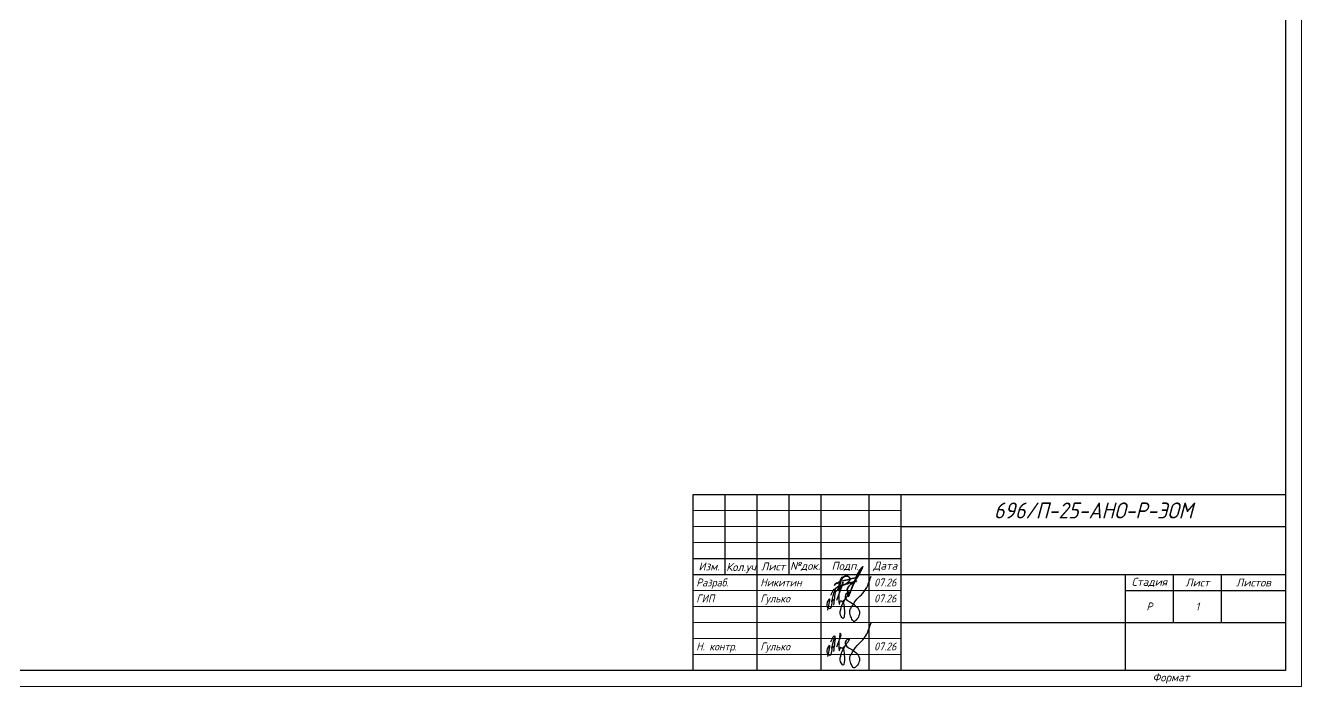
# Model space of a CAD drawing. Header units: millimetres. Extents: x -32 to 417638015, y -35 to 175284279.
# Drawn here: x 417191673 to 417231518, y 175200179 to 175220833 of the extents above; entities that cross this region are included whole.
import ezdxf
from ezdxf.enums import TextEntityAlignment as Align

# ---------------------------------------------------------------- set-up
doc = ezdxf.new("R2010")
doc.units = ezdxf.units.MM
doc.layers.add('RAMKA', color=7, linetype='Continuous')
doc.layers.add('Подписи', color=7, linetype='Continuous', lineweight=9, true_color=0x312af4)
doc.layers.add('ПП_Оформление_подписи_ГИП_Гулько', color=5, linetype='Continuous', lineweight=30)
doc.layers.add('ПП_Оформление_подписи_Разраб_ЭОМ_Никитин', color=5, linetype='Continuous', lineweight=30)
doc.styles.add('RAMKA', font='isocpeur.ttf', dxfattribs={"oblique": 15, "height": 5})
doc.styles.get("Standard").update_dxf_attribs({"font": 'arial.ttf'})

# ---------------------------------------------------------------- blocks, each defined once
blk = doc.blocks.new('A$Cb06f03d6')
at = {"layer": 'ПП_Оформление_подписи_ГИП_Гулько'}
blk.add_line((-125812, 86151), (-99010, 105567), dxfattribs=at)
for points in [[(48334, 37486), (96196, 107493), (144753, 156012), (214812, 300877)], [(-153665, 12505), (-142841, 105790), (-159754, 76722), (-152989, 32784), (-137429, 26024), (-117811, 71315), (-98869, 164600), (-92504, 179742), (-92297, 176756)], [(-128360, 138738), (-93552, 187518), (-92504, 179742), (-97797, 114560), (-104164, 55600)], [(-75533, 97324), (-42210, 189000), (-42210, 208026), (-48269, 212783), (-52164, 202837), (-57357, 65757), (-56924, 62730), (-40479, 94297), (-32257, 83054), (-17543, 96459), (-18408, 94730), (-18706, 73957), (-12202, 5501), (-23909, -59489), (-44288, -31326), (-39549, 31070), (-17839, 86088), (28122, 165376), (-2229, 141546), (2107, 106452), (39396, 79590), (85790, 47095), (115708, 735), (107904, -44757), (87958, -72486), (68013, -84185), (56306, -72920)], [(56306, -72920), (39460, -35096), (34790, 9574), (48334, 37486)]]:
    blk.add_spline(points, degree=3, dxfattribs=at)
blk = doc.blocks.new('Никитин И.В. подпись')
at = {"color": 5, "lineweight": 35}
for points in [[(0, 0), (602, -1724), (2007, -2407), (3934, -2407), (6143, -802), (8311, 442), (9997, 1445), (11403, 2529), (12527, 3050), (13611, 2408), (15217, 2408), (17425, 3331), (19794, 4575), (21240, 5378), (22324, 5378), (23207, 3893), (23207, 3291), (28419, 5040), (34273, 8632), (43207, 17047), (50303, 27442), (55952, 36883), (62532, 48513), (67769, 59084), (72802, 69346), (75472, 74169), (78039, 81045), (79261, 83531), (75163, 79486), (71013, 74068), (65109, 66390), (62179, 61575), (59008, 56240), (56180, 50874), (51628, 41792), (48349, 33799), (44744, 25479), (41658, 16928), (38577, 9394), (35036, 222), (29326, -12715), (25523, -22346), (22704, -29814), (19481, -38250), (16561, -44005), (15820, -46019), (12174, -57338), (9438, -62595), (8070, -62595), (6749, -61249), (5999, -57223), (5999, -43279), (5999, -38153), (2629, -32924), (1836, -31590), (3630, -26797), (4762, -24498), (7660, -18166), (10828, -13721), (13524, -9949), (15882, -7592), (19252, -5100), (27677, -49), (35068, 4388), (40499, 7484), (49708, 13124)], [(-61141, -9119), (-56920, -4180), (-51478, 315), (-48257, 3367), (-47749, 4833), (-47749, 2430), (-47421, 1774), (-46569, 1403), (-45257, 1403), (-44361, 1818), (-40252, 5103), (-35357, 8946), (-30113, 14561), (-27569, 17068), (-25591, 20069), (-22835, 23741), (-21480, 28085), (-21480, 30147), (-22085, 30681), (-22903, 30681), (-23259, 30681), (-24184, 29614), (-24682, 28619), (-26710, 25099), (-28240, 21473), (-30339, 16283), (-33957, 4766), (-36631, -4274), (-38624, -14132), (-40786, -23569), (-44096, -30947), (-47059, -34122), (-49096, -35520), (-51630, -36412), (-54343, -36412), (-56664, -35591), (-58342, -34485), (-59056, -32345), (-58627, -29384), (-57235, -27351), (-53201, -23427), (-49774, -20822), (-44738, -17276), (-40454, -15564), (-37848, -14280), (-31137, -12104), (-25293, -10424), (-13570, -7108), (-5634, -3792), (1195, 873), (6533, 4946), (12124, 11398), (15268, 17253), (16169, 22480), (15268, 27238), (13103, 30122), (9749, 32825), (5774, 35220), (2203, 36625), (-4037, 36625), (-7969, 35904), (-13812, 33165), (-18538, 29849), (-21618, 25620), (-26152, 18460), (-28224, 13858), (-30608, 6833), (-31764, 2065), (-32434, -877), (-32817, -2860), (-33290, -5472), (-33874, -9228), (-35328, -17258), (-39288, -34300), (-34394, -13004)], [(-28077, -24913), (-17323, 8593)], [(-20379, 13407), (42726, 27296)], [(-12124, -2986), (-13038, -5766), (-12685, -6817), (-12402, -6759)]]:
    blk.add_spline(points, degree=3, dxfattribs=at)
blk = doc.blocks.new('*U1110')
at = {"lineweight": 30, "transparency": 33554687}
for p, q in [((999, 5), (999, 60)), ((999, 60), (1184, 60)), ((1009, 35), (1009, 60)), ((1019, 5), (1019, 60)), ((1029, 35), (1029, 60)), ((1039, 5), (1039, 60)), ((1054, 5), (1054, 60)), ((1064, 5), (1064, 60)), ((1064, 50), (1184, 50)), ((999, 40), (1064, 40)), ((999, 35), (1064, 35)), ((1064, 35), (1184, 35)), ((1134, 20), (1134, 35)), ((1149, 20), (1149, 35)), ((1164, 20), (1164, 35)), ((1134, 30), (1184, 30)), ((1064, 20), (1184, 20)), ((1134, 5), (1134, 20))]:
    blk.add_line(p, q, dxfattribs=at)
at = {"lineweight": 20, "transparency": 33554687}
for p, q in [((999, 55), (1064, 55)), ((999, 50), (1064, 50)), ((999, 45), (1064, 45)), ((999, 30), (1064, 30)), ((999, 25), (1064, 25)), ((999, 20), (1064, 20)), ((999, 15), (1064, 15)), ((999, 10), (1064, 10))]:
    blk.add_line(p, q, dxfattribs=at)
at = {"lineweight": 5, "transparency": 33554687}
blk.add_lwpolyline([(0, 0), (0, 841), (1189, 841), (1189, 0)], close=True, dxfattribs=at)
at = {"lineweight": 30, "transparency": 33554687}
blk.add_lwpolyline([(20, 5), (20, 836), (1184, 836), (1184, 5)], close=True, dxfattribs=at)
at = {"layer": 'Подписи', "transparency": 33554687, "xscale": 3.662109375000001e-05, "yscale": 3.662109375000001e-05, "zscale": 3.662109375000001e-05}
blk.add_blockref('A$Cb06f03d6', (1046.71, 23.41), dxfattribs=at)
at = {"layer": 'ПП_Оформление_подписи_ГИП_Гулько', "transparency": 33554687, "xscale": 3.662109375000001e-05, "yscale": 3.662109375000001e-05, "zscale": 3.662109375000001e-05}
blk.add_blockref('A$Cb06f03d6', (1046.71, 8.87), dxfattribs=at)
at = {"layer": 'ПП_Оформление_подписи_Разраб_ЭОМ_Никитин', "transparency": 33554687, "xscale": 6.346291230164351e-05, "yscale": 6.346291230164351e-05, "zscale": 6.346291230164351e-05}
blk.add_blockref('Никитин И.В. подпись', (1046.98, 32.19), dxfattribs=at)
at = {"transparency": 33554687, "char_height": 2.5, "style": 'RAMKA'}
for s, insert, width, attachment_point in [('Изм.', (1004, 37.5), 10, 5), ('Кол.уч', (1014, 37), 10, 5), ('Лист', (1024, 37.5), 10, 5), ('№док.', (1034, 37.5), 10, 5), ('Подп.', (1046.5, 37.5), 15, 5), ('Дата', (1059, 37.5), 10, 5), ('Стадия', (1141.5, 32.5), 15, 5), ('Лист', (1156.5, 32.5), 15, 5), ('Листов', (1174, 32.5), 20, 5), ('Формат  ', (1154, 2.5), 95, 6)]:
    blk.add_mtext(s, dxfattribs=dict(at, insert=insert, width=width, attachment_point=attachment_point))
at = {"transparency": 33554687, "style": 'RAMKA', "oblique": 15, "width": 0.9}
for tag, height, p in [('СТРАНИЦА', 0.00025, (1184, 836)), ('ДАТА1', 2.5, (1059, 32.5)), ('ДАТА2', 2.5, (1059, 27.5)), ('СТАДИЯ', 2.5, (1141.5, 25)), ('ЛИСТ', 2.5, (1156.5, 25)), ('ЛИСТОВ', 2.5, (1174, 25)), ('ДАТА3', 2.5, (1059, 22.5)), ('ДАТА4', 2.5, (1059, 17.5)), ('ДАТА5', 2.5, (1059, 12.5)), ('ДАТА6', 2.5, (1059, 7.5))]:
    blk.add_attdef(tag, text='', height=height, dxfattribs=at).set_placement(p, align=Align.MIDDLE_CENTER)
at = {"transparency": 33554687, "style": 'RAMKA', "oblique": 15, "width": 0.9, "flags": 8}
blk.add_attdef('ШИФР', text='', height=5, dxfattribs=at).set_placement((1124, 55), align=Align.MIDDLE_CENTER)
at = {"transparency": 33554687, "style": 'RAMKA', "oblique": 15, "width": 0.9}
for tag, p in [('ДОЛЖНОСТЬ1', (1000, 32.5)), ('ФИО1', (1020, 32.5)), ('ДОЛЖНОСТЬ2', (1000, 27.5)), ('ФИО2', (1020, 27.5)), ('ДОЛЖНОСТЬ3', (1000, 22.5)), ('ФИО3', (1020, 22.5)), ('ДОЛЖНОСТЬ4', (1000, 17.5)), ('ФИО4', (1020, 17.5)), ('ДОЛЖНОСТЬ5', (1000, 12.5)), ('ФИО5', (1020, 12.5)), ('ДОЛЖНОСТЬ6', (1000, 7.5)), ('ФИО6', (1020, 7.5))]:
    blk.add_attdef(tag, text='', height=2.5, dxfattribs=at).set_placement(p, align=Align.MIDDLE_LEFT)
at = {"lineweight": 5, "transparency": 33554687, "oblique": 15, "width": 0.9}
for tag, flags, p in [('КОМПАНИЯ', 150, (1159, 12.5)), ('НАИМЕНОВАНИЕ', 128, (1099, 12.5)), ('КОМПЛЕКТ', 170, (1099, 27.5))]:
    blk.add_attdef(tag, text='', height=2.5, dxfattribs=dict(at, flags=flags)).set_placement(p, align=Align.MIDDLE_CENTER)
at = {"lineweight": 9, "transparency": 33554687, "oblique": 15, "width": 0.9, "flags": 26}
blk.add_attdef('ОБЪЕКТ', text='', height=2.5, dxfattribs=at).set_placement((1124, 42.5), align=Align.MIDDLE_CENTER)
at = {"transparency": 33554687, "style": 'RAMKA', "oblique": 15, "width": 0.9, "flags": 8}
blk.add_attdef('ФОРМАТЛИСТА', text='', height=2.5, dxfattribs=at).set_placement((1155, 2.5), align=Align.MIDDLE_LEFT)

msp = doc.modelspace()

# ---------------------------------------------------------------- block references
at = {"layer": 'RAMKA', "transparency": 33554687}
ref = msp.add_blockref('*U1110', (417112618, 175200179), dxfattribs=dict(at, xscale=100, yscale=100, zscale=100))
ref.add_attrib('ШИФР', '696/П-25-АНО-Р-ЭОМ', dxfattribs={"layer": '0', "transparency": 33554687, "height": 500, "style": 'RAMKA', "oblique": 15, "width": 0.9}).set_placement((417225018, 175205679), align=Align.MIDDLE_CENTER)
ref.add_attrib('СТАДИЯ', 'Р', dxfattribs={"layer": '0', "transparency": 33554687, "height": 250, "style": 'RAMKA', "oblique": 15, "width": 0.9}).set_placement((417226768, 175202679), align=Align.MIDDLE_CENTER)
ref.add_attrib('ЛИСТ', '1', dxfattribs={"layer": '0', "transparency": 33554687, "height": 250, "style": 'RAMKA', "oblique": 15, "width": 0.9}).set_placement((417228268, 175202679), align=Align.MIDDLE_CENTER)
ref.add_attrib('ДОЛЖНОСТЬ1', 'Разраб.', dxfattribs={"layer": '0', "transparency": 33554687, "height": 250, "style": 'RAMKA', "oblique": 15, "width": 0.9}).set_placement((417212618, 175203429), align=Align.MIDDLE_LEFT)
ref.add_attrib('ДОЛЖНОСТЬ2', 'ГИП', dxfattribs={"layer": '0', "transparency": 33554687, "height": 250, "style": 'RAMKA', "oblique": 15, "width": 0.9}).set_placement((417212618, 175202929), align=Align.MIDDLE_LEFT)
ref.add_attrib('ДОЛЖНОСТЬ5', 'Н. контр.', dxfattribs={"layer": '0', "transparency": 33554687, "height": 250, "style": 'RAMKA', "oblique": 15, "width": 0.9}).set_placement((417212618, 175201429), align=Align.MIDDLE_LEFT)
ref.add_attrib('ФИО1', 'Никитин', dxfattribs={"layer": '0', "transparency": 33554687, "height": 250, "style": 'RAMKA', "oblique": 15, "width": 0.9}).set_placement((417214618, 175203429), align=Align.MIDDLE_LEFT)
ref.add_attrib('ФИО2', 'Гулько', dxfattribs={"layer": '0', "transparency": 33554687, "height": 250, "style": 'RAMKA', "oblique": 15, "width": 0.9}).set_placement((417214618, 175202929), align=Align.MIDDLE_LEFT)
ref.add_attrib('ФИО5', 'Гулько', dxfattribs={"layer": '0', "transparency": 33554687, "height": 250, "style": 'RAMKA', "oblique": 15, "width": 0.9}).set_placement((417214618, 175201429), align=Align.MIDDLE_LEFT)
ref.add_attrib('ДАТА1', '07.26', dxfattribs={"layer": '0', "transparency": 33554687, "height": 250, "style": 'RAMKA', "oblique": 15, "width": 0.9}).set_placement((417218518, 175203429), align=Align.MIDDLE_CENTER)
ref.add_attrib('ДАТА2', '07.26', dxfattribs={"layer": '0', "transparency": 33554687, "height": 250, "style": 'RAMKA', "oblique": 15, "width": 0.9}).set_placement((417218518, 175202929), align=Align.MIDDLE_CENTER)
ref.add_attrib('ДАТА5', '07.26', dxfattribs={"layer": '0', "transparency": 33554687, "height": 250, "style": 'RAMKA', "oblique": 15, "width": 0.9}).set_placement((417218518, 175201429), align=Align.MIDDLE_CENTER)

doc.saveas('drawing.dxf')
